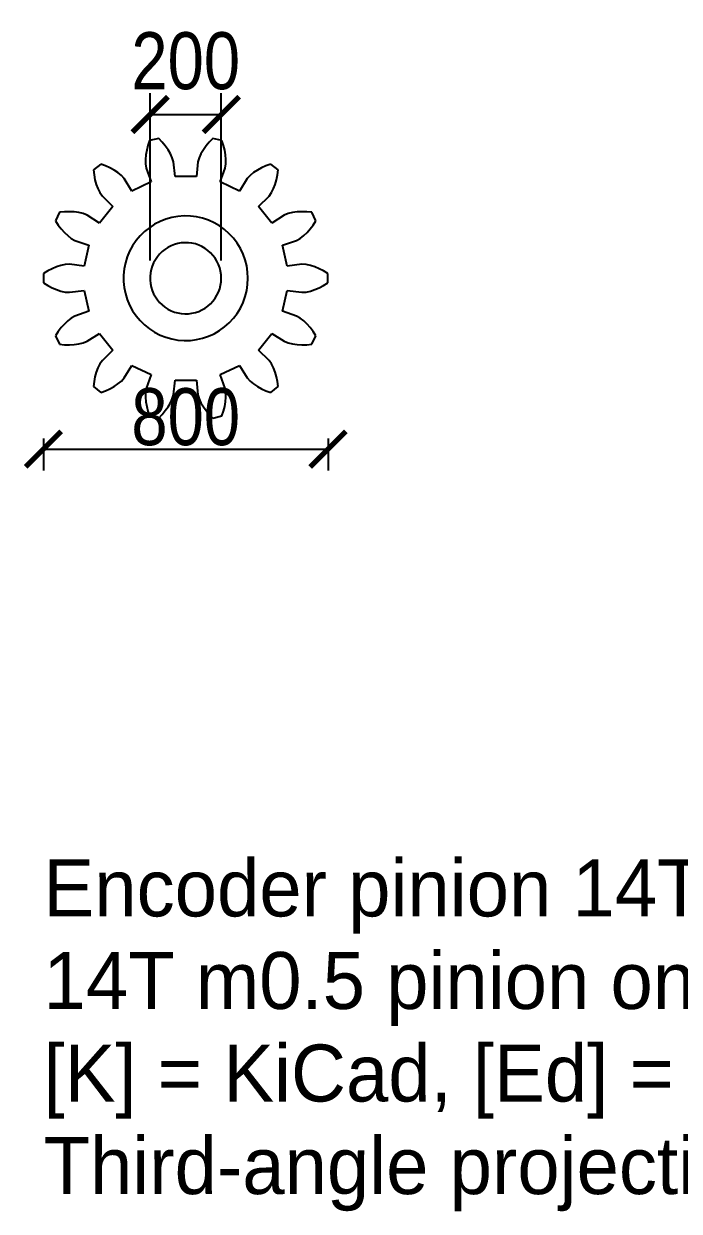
# Model space of a CAD drawing. Header units: millimetres. Extents: x -7.3 to 92.3, y -26.2 to 29.7.
# Drawn here: x -4.55 to 13.87, y -26.21 to 7.15 of the extents above; entities that cross this region are included whole.
import ezdxf

# ---------------------------------------------------------------- set-up
doc = ezdxf.new("R2010")
doc.units = ezdxf.units.MM
doc.linetypes.add('DASHED', pattern=[1.524, 1.27, -0.254])
for name, color, linetype in [('DIMS', 3, 'CONTINUOUS'), ('HIDDEN', 8, 'DASHED'), ('TEXT', 7, 'CONTINUOUS'), ('VISIBLE', 7, 'CONTINUOUS')]:
    doc.layers.add(name, color=color, linetype=linetype)
doc.styles.add('OpenSansCondensed-Light', font='OpenSansCondensed-Light.ttf')
doc.dimstyles.new('EZDXF', dxfattribs={"dimtxt": 0.25, "dimasz": 0.175, "dimexe": 0.375, "dimexo": 0.125, "dimgap": 0.1, "dimtad": 1, "dimlfac": 100, "dimzin": 12, "dimdsep": 46, "dimtxsty": 'OpenSansCondensed-Light', "dimblk": 'ARCHTICK', "dimcen": 2.5, "dimazin": 3, "dimtfac": 0.5, "dimtmove": 2, "dimatfit": 3})

# ---------------------------------------------------------------- blocks, each defined once
blk = doc.blocks.new('_ARCHTICK')
at = {"color": 0, "linetype": 'BYBLOCK', "const_width": 0.15}
blk.add_lwpolyline([(-0.5, -0.5), (0.5, 0.5)], dxfattribs=at)

msp = doc.modelspace()

# ---------------------------------------------------------------- linework, layer by layer
at = {"layer": 'HIDDEN'}
for points in [[(-1.06323, 3.73303), (-1.09699, 3.59953)], [(-1.01916, 3.86799), (-1.06323, 3.73303)], [(-0.76003, 3.92713), (-1.01916, 3.86799)], [(-0.66176, 3.82466), (-0.76003, 3.92713)], [(-0.57342, 3.71903), (-0.66176, 3.82466)], [(-0.49567, 3.6106), (-0.57342, 3.71903)], [(0.57342, 3.71903), (0.49567, 3.6106)], [(0.66176, 3.82466), (0.57342, 3.71903)], [(0.76003, 3.92713), (0.66176, 3.82466)], [(1.01916, 3.86799), (0.76003, 3.92713)], [(1.06323, 3.73303), (1.01916, 3.86799)], [(1.09699, 3.59953), (1.06323, 3.73303)], [(-1.12, 3.4681), (-1.13149, 3.33947)], [(-1.13149, 3.33947), (-1.12995, 3.21463)], [(-1.09699, 3.59953), (-1.12, 3.4681)], [(-0.4295, 3.49969), (-0.49567, 3.6106)], [(-0.37672, 3.38655), (-0.4295, 3.49969)], [(-0.34287, 3.271), (-0.37672, 3.38655)], [(0.37672, 3.38655), (0.34287, 3.271)], [(0.4295, 3.49969), (0.37672, 3.38655)], [(0.49567, 3.6106), (0.4295, 3.49969)], [(1.12, 3.4681), (1.09699, 3.59953)], [(1.13149, 3.33947), (1.12, 3.4681)], [(1.12995, 3.21463), (1.13149, 3.33947)], [(-2.38868, 3.20846), (-2.59649, 3.04274)], [(-2.59649, 3.04274), (-2.57764, 2.90202)], [(-2.25568, 3.15877), (-2.38868, 3.20846)], [(-2.13026, 3.10193), (-2.25568, 3.15877)], [(-2.01316, 3.03797), (-2.13026, 3.10193)], [(-1.90543, 2.96676), (-2.01316, 3.03797)], [(-1.12995, 3.21463), (-1.11032, 3.09584)], [(-1.11032, 3.09584), (-0.97059, 2.70621)], [(-0.29971, 2.85933), (-0.34287, 3.271)], [(0.34287, 3.271), (0.29971, 2.85933)], [(0.97059, 2.70621), (1.11032, 3.09584)], [(1.11032, 3.09584), (1.12995, 3.21463)], [(2.01316, 3.03797), (1.90543, 2.96676)], [(2.13026, 3.10193), (2.01316, 3.03797)], [(2.25568, 3.15877), (2.13026, 3.10193)], [(2.38868, 3.20846), (2.25568, 3.15877)], [(2.59649, 3.04274), (2.38868, 3.20846)], [(2.57764, 2.90202), (2.59649, 3.04274)], [(-2.57764, 2.90202), (-2.55013, 2.76709)], [(-2.55013, 2.76709), (-2.51383, 2.6387)], [(-1.80878, 2.88772), (-1.90543, 2.96676)], [(-1.72815, 2.79831), (-1.80878, 2.88772)], [(-1.51065, 2.44613), (-1.72815, 2.79831)], [(-0.97059, 2.70621), (-1.51065, 2.44613)], [(0.29971, 2.85933), (-0.29971, 2.85933)], [(1.51065, 2.44613), (0.97059, 2.70621)], [(1.72815, 2.79831), (1.51065, 2.44613)], [(1.80878, 2.88772), (1.72815, 2.79831)], [(1.90543, 2.96676), (1.80878, 2.88772)], [(2.51383, 2.6387), (2.55013, 2.76709)], [(2.55013, 2.76709), (2.57764, 2.90202)], [(-2.51383, 2.6387), (-2.46838, 2.51782)], [(-2.46838, 2.51782), (-2.41283, 2.40601)], [(-2.41283, 2.40601), (-2.3436, 2.3075)], [(2.3436, 2.3075), (2.41283, 2.40601)], [(2.41283, 2.40601), (2.46838, 2.51782)], [(2.46838, 2.51782), (2.51383, 2.6387)], [(-2.04865, 2.01709), (-2.42239, 1.54844)], [(-2.3436, 2.3075), (-2.04865, 2.01709)], [(2.04865, 2.01709), (2.3436, 2.3075)], [(2.42239, 1.54844), (2.04865, 2.01709)], [(-3.54422, 1.85431), (-3.65955, 1.61484)], [(-3.40284, 1.86725), (-3.54422, 1.85431)], [(-3.26518, 1.87046), (-3.40284, 1.86725)], [(-3.13192, 1.86364), (-3.26518, 1.87046)], [(-3.00396, 1.84623), (-3.13192, 1.86364)], [(-2.88259, 1.81695), (-3.00396, 1.84623)], [(-2.77115, 1.77137), (-2.88259, 1.81695)], [(-2.42239, 1.54844), (-2.77115, 1.77137)], [(1.75, 0), (1.7413, 0.17424), (1.7153, 0.34676), (1.67225, 0.51582), (1.61258, 0.67976), (1.53689, 0.83694), (1.44592, 0.98581), (1.34058, 1.12488), (1.22191, 1.25277), (1.09111, 1.36821), (0.94946, 1.47005), (0.79837, 1.55728), (0.63935, 1.62903), (0.47397, 1.68459), (0.30388, 1.72341), (0.13078, 1.74511), (-0.04363, 1.74946), (-0.2176, 1.73642), (-0.38941, 1.70612), (-0.55735, 1.65887), (-0.71975, 1.59514), (-0.875, 1.51554), (-1.02155, 1.42089), (-1.15795, 1.31212), (-1.28284, 1.1903), (-1.39498, 1.05666), (-1.49326, 0.91251), (-1.5767, 0.7593), (-1.64446, 0.59854), (-1.69589, 0.43183), (-1.73045, 0.26082), (-1.74782, 0.08723), (-1.74782, -0.08723), (-1.73045, -0.26082), (-1.69589, -0.43183), (-1.64446, -0.59854), (-1.5767, -0.7593), (-1.49326, -0.91251), (-1.39498, -1.05666), (-1.28284, -1.1903), (-1.15795, -1.31212), (-1.02155, -1.42089), (-0.875, -1.51554), (-0.71975, -1.59514), (-0.55735, -1.65887), (-0.38941, -1.70612), (-0.2176, -1.73642), (-0.04363, -1.74946), (0.13078, -1.74511), (0.30388, -1.72341), (0.47397, -1.68459), (0.63935, -1.62903), (0.79837, -1.55728), (0.94946, -1.47005), (1.09111, -1.36821), (1.22191, -1.25277), (1.34058, -1.12488), (1.44592, -0.98581), (1.53689, -0.83694), (1.61258, -0.67976), (1.67225, -0.51582), (1.7153, -0.34676), (1.7413, -0.17424), (1.75, 0)], [(1.75, 0), (1.7413, 0.17424), (1.7153, 0.34676), (1.67225, 0.51582), (1.61258, 0.67976), (1.53689, 0.83694), (1.44592, 0.98581), (1.34058, 1.12488), (1.22191, 1.25277), (1.09111, 1.36821), (0.94946, 1.47005), (0.79837, 1.55728), (0.63935, 1.62903), (0.47397, 1.68459), (0.30388, 1.72341), (0.13078, 1.74511), (-0.04363, 1.74946), (-0.2176, 1.73642), (-0.38941, 1.70612), (-0.55735, 1.65887), (-0.71975, 1.59514), (-0.875, 1.51554), (-1.02155, 1.42089), (-1.15795, 1.31212), (-1.28284, 1.1903), (-1.39498, 1.05666), (-1.49326, 0.91251), (-1.5767, 0.7593), (-1.64446, 0.59854), (-1.69589, 0.43183), (-1.73045, 0.26082), (-1.74782, 0.08723), (-1.74782, -0.08723), (-1.73045, -0.26082), (-1.69589, -0.43183), (-1.64446, -0.59854), (-1.5767, -0.7593), (-1.49326, -0.91251), (-1.39498, -1.05666), (-1.28284, -1.1903), (-1.15795, -1.31212), (-1.02155, -1.42089), (-0.875, -1.51554), (-0.71975, -1.59514), (-0.55735, -1.65887), (-0.38941, -1.70612), (-0.2176, -1.73642), (-0.04363, -1.74946), (0.13078, -1.74511), (0.30388, -1.72341), (0.47397, -1.68459), (0.63935, -1.62903), (0.79837, -1.55728), (0.94946, -1.47005), (1.09111, -1.36821), (1.22191, -1.25277), (1.34058, -1.12488), (1.44592, -0.98581), (1.53689, -0.83694), (1.61258, -0.67976), (1.67225, -0.51582), (1.7153, -0.34676), (1.7413, -0.17424), (1.75, 0)], [(2.77115, 1.77137), (2.42239, 1.54844)], [(2.88259, 1.81695), (2.77115, 1.77137)], [(3.00396, 1.84623), (2.88259, 1.81695)], [(3.13192, 1.86364), (3.00396, 1.84623)], [(3.26518, 1.87046), (3.13192, 1.86364)], [(3.40284, 1.86725), (3.26518, 1.87046)], [(3.54422, 1.85431), (3.40284, 1.86725)], [(3.65955, 1.61484), (3.54422, 1.85431)], [(-3.65955, 1.61484), (-3.58151, 1.49623)], [(-3.58151, 1.49623), (-3.49819, 1.38661)], [(-3.49819, 1.38661), (-3.40978, 1.28668)], [(3.40978, 1.28668), (3.49819, 1.38661)], [(3.49819, 1.38661), (3.58151, 1.49623)], [(3.58151, 1.49623), (3.65955, 1.61484)], [(-3.40978, 1.28668), (-3.31638, 1.19749)], [(-3.31638, 1.19749), (-3.21781, 1.12085)], [(-3.21781, 1.12085), (-3.1127, 1.06214)], [(-3.1127, 1.06214), (-2.72095, 0.92846)], [(2.72095, 0.92846), (3.1127, 1.06214)], [(3.1127, 1.06214), (3.21781, 1.12085)], [(3.21781, 1.12085), (3.31638, 1.19749)], [(3.31638, 1.19749), (3.40978, 1.28668)], [(-2.72095, 0.92846), (-2.85434, 0.34406)], [(1, 0), (0.99503, 0.09957), (0.98017, 0.19815), (0.95557, 0.29476), (0.92148, 0.38843), (0.87822, 0.47825), (0.82624, 0.56332), (0.76604, 0.64279), (0.69824, 0.71587), (0.62349, 0.78183), (0.54255, 0.84003), (0.45621, 0.88987), (0.36534, 0.93087), (0.27084, 0.96262), (0.17365, 0.98481), (0.07473, 0.9972), (-0.02493, 0.99969), (-0.12434, 0.99224), (-0.22252, 0.97493), (-0.31849, 0.94793), (-0.41129, 0.91151), (-0.5, 0.86603), (-0.58374, 0.81194), (-0.66169, 0.74978), (-0.73305, 0.68017), (-0.79713, 0.6038), (-0.85329, 0.52144), (-0.90097, 0.43388), (-0.93969, 0.34202), (-0.96908, 0.24676), (-0.98883, 0.14904), (-0.99876, 0.04985), (-0.99876, -0.04985), (-0.98883, -0.14904), (-0.96908, -0.24676), (-0.93969, -0.34202), (-0.90097, -0.43388), (-0.85329, -0.52144), (-0.79713, -0.6038), (-0.73305, -0.68017), (-0.66169, -0.74978), (-0.58374, -0.81194), (-0.5, -0.86603), (-0.41129, -0.91151), (-0.31849, -0.94793), (-0.22252, -0.97493), (-0.12434, -0.99224), (-0.02493, -0.99969), (0.07473, -0.9972), (0.17365, -0.98481), (0.27084, -0.96262), (0.36534, -0.93087), (0.45621, -0.88987), (0.54255, -0.84003), (0.62349, -0.78183), (0.69824, -0.71587), (0.76604, -0.64279), (0.82624, -0.56332), (0.87822, -0.47825), (0.92148, -0.38843), (0.95557, -0.29476), (0.98017, -0.19815), (0.99503, -0.09957), (1, 0)], [(2.85434, 0.34406), (2.72095, 0.92846)], [(-3.50752, 0.36002), (-3.63037, 0.32019)], [(-3.38547, 0.3863), (-3.50752, 0.36002)], [(-3.26529, 0.3936), (-3.38547, 0.3863)], [(-2.85434, 0.34406), (-3.26529, 0.3936)], [(3.26529, 0.3936), (2.85434, 0.34406)], [(3.38547, 0.3863), (3.26529, 0.3936)], [(3.50752, 0.36002), (3.38547, 0.3863)], [(3.63037, 0.32019), (3.50752, 0.36002)], [(-3.87602, 0.2059), (-3.99779, 0.1329)], [(-3.99779, 0.1329), (-3.99779, -0.1329)], [(-3.75338, 0.26852), (-3.87602, 0.2059)], [(-3.63037, 0.32019), (-3.75338, 0.26852)], [(3.75338, 0.26852), (3.63037, 0.32019)], [(3.87602, 0.2059), (3.75338, 0.26852)], [(3.99779, 0.1329), (3.87602, 0.2059)], [(3.99779, -0.1329), (3.99779, 0.1329)], [(-3.99779, -0.1329), (-3.87602, -0.2059)], [(-3.87602, -0.2059), (-3.75338, -0.26852)], [(-3.75338, -0.26852), (-3.63037, -0.32019)], [(-3.63037, -0.32019), (-3.50752, -0.36002)], [(3.50752, -0.36002), (3.63037, -0.32019)], [(3.63037, -0.32019), (3.75338, -0.26852)], [(3.75338, -0.26852), (3.87602, -0.2059)], [(3.87602, -0.2059), (3.99779, -0.1329)], [(-3.50752, -0.36002), (-3.38547, -0.3863)], [(-3.38547, -0.3863), (-3.26529, -0.3936)], [(-3.26529, -0.3936), (-2.85434, -0.34406)], [(-2.85434, -0.34406), (-2.72095, -0.92846)], [(2.72095, -0.92846), (2.85434, -0.34406)], [(2.85434, -0.34406), (3.26529, -0.3936)], [(3.26529, -0.3936), (3.38547, -0.3863)], [(3.38547, -0.3863), (3.50752, -0.36002)], [(-2.72095, -0.92846), (-3.1127, -1.06214)], [(3.1127, -1.06214), (2.72095, -0.92846)], [(-3.40978, -1.28668), (-3.49819, -1.38661)], [(-3.31638, -1.19749), (-3.40978, -1.28668)], [(-3.21781, -1.12085), (-3.31638, -1.19749)], [(-3.1127, -1.06214), (-3.21781, -1.12085)], [(3.21781, -1.12085), (3.1127, -1.06214)], [(3.31638, -1.19749), (3.21781, -1.12085)], [(3.40978, -1.28668), (3.31638, -1.19749)], [(3.49819, -1.38661), (3.40978, -1.28668)], [(-3.58151, -1.49623), (-3.65955, -1.61484)], [(-3.65955, -1.61484), (-3.54422, -1.85431)], [(-3.49819, -1.38661), (-3.58151, -1.49623)], [(-2.77115, -1.77137), (-2.42239, -1.54844)], [(-2.42239, -1.54844), (-2.04865, -2.01709)], [(2.04865, -2.01709), (2.42239, -1.54844)], [(2.42239, -1.54844), (2.77115, -1.77137)], [(3.58151, -1.49623), (3.49819, -1.38661)], [(3.54422, -1.85431), (3.65955, -1.61484)], [(3.65955, -1.61484), (3.58151, -1.49623)], [(-3.54422, -1.85431), (-3.40284, -1.86725)], [(-3.40284, -1.86725), (-3.26518, -1.87046)], [(-3.26518, -1.87046), (-3.13192, -1.86364)], [(-3.13192, -1.86364), (-3.00396, -1.84623)], [(-3.00396, -1.84623), (-2.88259, -1.81695)], [(-2.88259, -1.81695), (-2.77115, -1.77137)], [(2.77115, -1.77137), (2.88259, -1.81695)], [(2.88259, -1.81695), (3.00396, -1.84623)], [(3.00396, -1.84623), (3.13192, -1.86364)], [(3.13192, -1.86364), (3.26518, -1.87046)], [(3.26518, -1.87046), (3.40284, -1.86725)], [(3.40284, -1.86725), (3.54422, -1.85431)], [(-2.3436, -2.3075), (-2.41283, -2.40601)], [(-2.04865, -2.01709), (-2.3436, -2.3075)], [(2.3436, -2.3075), (2.04865, -2.01709)], [(2.41283, -2.40601), (2.3436, -2.3075)], [(-2.51383, -2.6387), (-2.55013, -2.76709)], [(-2.46838, -2.51782), (-2.51383, -2.6387)], [(-2.41283, -2.40601), (-2.46838, -2.51782)], [(-1.72815, -2.79831), (-1.51065, -2.44613)], [(-1.51065, -2.44613), (-0.97059, -2.70621)], [(0.97059, -2.70621), (1.51065, -2.44613)], [(1.51065, -2.44613), (1.72815, -2.79831)], [(2.46838, -2.51782), (2.41283, -2.40601)], [(2.51383, -2.6387), (2.46838, -2.51782)], [(2.55013, -2.76709), (2.51383, -2.6387)], [(-2.57764, -2.90202), (-2.59649, -3.04274)], [(-2.55013, -2.76709), (-2.57764, -2.90202)], [(-2.01316, -3.03797), (-1.90543, -2.96676)], [(-1.90543, -2.96676), (-1.80878, -2.88772)], [(-1.80878, -2.88772), (-1.72815, -2.79831)], [(-0.97059, -2.70621), (-1.11032, -3.09584)], [(-0.34287, -3.271), (-0.29971, -2.85933)], [(-0.29971, -2.85933), (0.29971, -2.85933)], [(0.29971, -2.85933), (0.34287, -3.271)], [(1.11032, -3.09584), (0.97059, -2.70621)], [(1.72815, -2.79831), (1.80878, -2.88772)], [(1.80878, -2.88772), (1.90543, -2.96676)], [(1.90543, -2.96676), (2.01316, -3.03797)], [(2.57764, -2.90202), (2.55013, -2.76709)], [(2.59649, -3.04274), (2.57764, -2.90202)], [(-2.59649, -3.04274), (-2.38868, -3.20846)], [(-2.38868, -3.20846), (-2.25568, -3.15877)], [(-2.25568, -3.15877), (-2.13026, -3.10193)], [(-2.13026, -3.10193), (-2.01316, -3.03797)], [(-1.12995, -3.21463), (-1.13149, -3.33947)], [(-1.11032, -3.09584), (-1.12995, -3.21463)], [(-0.37672, -3.38655), (-0.34287, -3.271)], [(0.34287, -3.271), (0.37672, -3.38655)], [(1.12995, -3.21463), (1.11032, -3.09584)], [(1.13149, -3.33947), (1.12995, -3.21463)], [(2.01316, -3.03797), (2.13026, -3.10193)], [(2.13026, -3.10193), (2.25568, -3.15877)], [(2.25568, -3.15877), (2.38868, -3.20846)], [(2.38868, -3.20846), (2.59649, -3.04274)], [(-1.13149, -3.33947), (-1.12, -3.4681)], [(-1.12, -3.4681), (-1.09699, -3.59953)], [(-1.09699, -3.59953), (-1.06323, -3.73303)], [(-0.57342, -3.71903), (-0.49567, -3.6106)], [(-0.49567, -3.6106), (-0.4295, -3.49969)], [(-0.4295, -3.49969), (-0.37672, -3.38655)], [(0.37672, -3.38655), (0.4295, -3.49969)], [(0.4295, -3.49969), (0.49567, -3.6106)], [(0.49567, -3.6106), (0.57342, -3.71903)], [(1.06323, -3.73303), (1.09699, -3.59953)], [(1.09699, -3.59953), (1.12, -3.4681)], [(1.12, -3.4681), (1.13149, -3.33947)], [(-1.06323, -3.73303), (-1.01916, -3.86799)], [(-1.01916, -3.86799), (-0.76003, -3.92713)], [(-0.76003, -3.92713), (-0.66176, -3.82466)], [(-0.66176, -3.82466), (-0.57342, -3.71903)], [(0.57342, -3.71903), (0.66176, -3.82466)], [(0.66176, -3.82466), (0.76003, -3.92713)], [(0.76003, -3.92713), (1.01916, -3.86799)], [(1.01916, -3.86799), (1.06323, -3.73303)]]:
    msp.add_lwpolyline(points, dxfattribs=at)
at = {"layer": 'VISIBLE'}
for points in [[(-1.06323, 3.73303), (-1.09699, 3.59953)], [(-1.01916, 3.86799), (-1.06323, 3.73303)], [(-0.76003, 3.92713), (-1.01916, 3.86799)], [(-0.66176, 3.82466), (-0.76003, 3.92713)], [(-0.57342, 3.71903), (-0.66176, 3.82466)], [(-0.49567, 3.6106), (-0.57342, 3.71903)], [(0.57342, 3.71903), (0.49567, 3.6106)], [(0.66176, 3.82466), (0.57342, 3.71903)], [(0.76003, 3.92713), (0.66176, 3.82466)], [(1.01916, 3.86799), (0.76003, 3.92713)], [(1.06323, 3.73303), (1.01916, 3.86799)], [(1.09699, 3.59953), (1.06323, 3.73303)], [(-1.12, 3.4681), (-1.13149, 3.33947)], [(-1.13149, 3.33947), (-1.12995, 3.21463)], [(-1.09699, 3.59953), (-1.12, 3.4681)], [(-0.4295, 3.49969), (-0.49567, 3.6106)], [(-0.37672, 3.38655), (-0.4295, 3.49969)], [(-0.34287, 3.271), (-0.37672, 3.38655)], [(0.37672, 3.38655), (0.34287, 3.271)], [(0.4295, 3.49969), (0.37672, 3.38655)], [(0.49567, 3.6106), (0.4295, 3.49969)], [(1.12, 3.4681), (1.09699, 3.59953)], [(1.13149, 3.33947), (1.12, 3.4681)], [(1.12995, 3.21463), (1.13149, 3.33947)], [(-2.38868, 3.20846), (-2.59649, 3.04274)], [(-2.59649, 3.04274), (-2.57764, 2.90202)], [(-2.25568, 3.15877), (-2.38868, 3.20846)], [(-2.13026, 3.10193), (-2.25568, 3.15877)], [(-2.01316, 3.03797), (-2.13026, 3.10193)], [(-1.90543, 2.96676), (-2.01316, 3.03797)], [(-1.12995, 3.21463), (-1.11032, 3.09584)], [(-1.11032, 3.09584), (-0.97059, 2.70621)], [(-0.29971, 2.85933), (-0.34287, 3.271)], [(0.34287, 3.271), (0.29971, 2.85933)], [(0.97059, 2.70621), (1.11032, 3.09584)], [(1.11032, 3.09584), (1.12995, 3.21463)], [(2.01316, 3.03797), (1.90543, 2.96676)], [(2.13026, 3.10193), (2.01316, 3.03797)], [(2.25568, 3.15877), (2.13026, 3.10193)], [(2.38868, 3.20846), (2.25568, 3.15877)], [(2.59649, 3.04274), (2.38868, 3.20846)], [(2.57764, 2.90202), (2.59649, 3.04274)], [(-2.57764, 2.90202), (-2.55013, 2.76709)], [(-2.55013, 2.76709), (-2.51383, 2.6387)], [(-1.80878, 2.88772), (-1.90543, 2.96676)], [(-1.72815, 2.79831), (-1.80878, 2.88772)], [(-1.51065, 2.44613), (-1.72815, 2.79831)], [(-0.97059, 2.70621), (-1.51065, 2.44613)], [(0.29971, 2.85933), (-0.29971, 2.85933)], [(1.51065, 2.44613), (0.97059, 2.70621)], [(1.72815, 2.79831), (1.51065, 2.44613)], [(1.80878, 2.88772), (1.72815, 2.79831)], [(1.90543, 2.96676), (1.80878, 2.88772)], [(2.51383, 2.6387), (2.55013, 2.76709)], [(2.55013, 2.76709), (2.57764, 2.90202)], [(-2.51383, 2.6387), (-2.46838, 2.51782)], [(-2.46838, 2.51782), (-2.41283, 2.40601)], [(-2.41283, 2.40601), (-2.3436, 2.3075)], [(2.3436, 2.3075), (2.41283, 2.40601)], [(2.41283, 2.40601), (2.46838, 2.51782)], [(2.46838, 2.51782), (2.51383, 2.6387)], [(-2.04865, 2.01709), (-2.42239, 1.54844)], [(-2.3436, 2.3075), (-2.04865, 2.01709)], [(2.04865, 2.01709), (2.3436, 2.3075)], [(2.42239, 1.54844), (2.04865, 2.01709)], [(-3.54422, 1.85431), (-3.65955, 1.61484)], [(-3.40284, 1.86725), (-3.54422, 1.85431)], [(-3.26518, 1.87046), (-3.40284, 1.86725)], [(-3.13192, 1.86364), (-3.26518, 1.87046)], [(-3.00396, 1.84623), (-3.13192, 1.86364)], [(-2.88259, 1.81695), (-3.00396, 1.84623)], [(-2.77115, 1.77137), (-2.88259, 1.81695)], [(-2.42239, 1.54844), (-2.77115, 1.77137)], [(2.77115, 1.77137), (2.42239, 1.54844)], [(2.88259, 1.81695), (2.77115, 1.77137)], [(3.00396, 1.84623), (2.88259, 1.81695)], [(3.13192, 1.86364), (3.00396, 1.84623)], [(3.26518, 1.87046), (3.13192, 1.86364)], [(3.40284, 1.86725), (3.26518, 1.87046)], [(3.54422, 1.85431), (3.40284, 1.86725)], [(3.65955, 1.61484), (3.54422, 1.85431)], [(-3.65955, 1.61484), (-3.58151, 1.49623)], [(-3.58151, 1.49623), (-3.49819, 1.38661)], [(-3.49819, 1.38661), (-3.40978, 1.28668)], [(3.40978, 1.28668), (3.49819, 1.38661)], [(3.49819, 1.38661), (3.58151, 1.49623)], [(3.58151, 1.49623), (3.65955, 1.61484)], [(-3.40978, 1.28668), (-3.31638, 1.19749)], [(-3.31638, 1.19749), (-3.21781, 1.12085)], [(-3.21781, 1.12085), (-3.1127, 1.06214)], [(-3.1127, 1.06214), (-2.72095, 0.92846)], [(2.72095, 0.92846), (3.1127, 1.06214)], [(3.1127, 1.06214), (3.21781, 1.12085)], [(3.21781, 1.12085), (3.31638, 1.19749)], [(3.31638, 1.19749), (3.40978, 1.28668)], [(-2.72095, 0.92846), (-2.85434, 0.34406)], [(1, 0), (0.99503, 0.09957), (0.98017, 0.19815), (0.95557, 0.29476), (0.92148, 0.38843), (0.87822, 0.47825), (0.82624, 0.56332), (0.76604, 0.64279), (0.69824, 0.71587), (0.62349, 0.78183), (0.54255, 0.84003), (0.45621, 0.88987), (0.36534, 0.93087), (0.27084, 0.96262), (0.17365, 0.98481), (0.07473, 0.9972), (-0.02493, 0.99969), (-0.12434, 0.99224), (-0.22252, 0.97493), (-0.31849, 0.94793), (-0.41129, 0.91151), (-0.5, 0.86603), (-0.58374, 0.81194), (-0.66169, 0.74978), (-0.73305, 0.68017), (-0.79713, 0.6038), (-0.85329, 0.52144), (-0.90097, 0.43388), (-0.93969, 0.34202), (-0.96908, 0.24676), (-0.98883, 0.14904), (-0.99876, 0.04985), (-0.99876, -0.04985), (-0.98883, -0.14904), (-0.96908, -0.24676), (-0.93969, -0.34202), (-0.90097, -0.43388), (-0.85329, -0.52144), (-0.79713, -0.6038), (-0.73305, -0.68017), (-0.66169, -0.74978), (-0.58374, -0.81194), (-0.5, -0.86603), (-0.41129, -0.91151), (-0.31849, -0.94793), (-0.22252, -0.97493), (-0.12434, -0.99224), (-0.02493, -0.99969), (0.07473, -0.9972), (0.17365, -0.98481), (0.27084, -0.96262), (0.36534, -0.93087), (0.45621, -0.88987), (0.54255, -0.84003), (0.62349, -0.78183), (0.69824, -0.71587), (0.76604, -0.64279), (0.82624, -0.56332), (0.87822, -0.47825), (0.92148, -0.38843), (0.95557, -0.29476), (0.98017, -0.19815), (0.99503, -0.09957), (1, 0)], [(2.85434, 0.34406), (2.72095, 0.92846)], [(-3.50752, 0.36002), (-3.63037, 0.32019)], [(-3.38547, 0.3863), (-3.50752, 0.36002)], [(-3.26529, 0.3936), (-3.38547, 0.3863)], [(-2.85434, 0.34406), (-3.26529, 0.3936)], [(3.26529, 0.3936), (2.85434, 0.34406)], [(3.38547, 0.3863), (3.26529, 0.3936)], [(3.50752, 0.36002), (3.38547, 0.3863)], [(3.63037, 0.32019), (3.50752, 0.36002)], [(-3.87602, 0.2059), (-3.99779, 0.1329)], [(-3.99779, 0.1329), (-3.99779, -0.1329)], [(-3.75338, 0.26852), (-3.87602, 0.2059)], [(-3.63037, 0.32019), (-3.75338, 0.26852)], [(3.75338, 0.26852), (3.63037, 0.32019)], [(3.87602, 0.2059), (3.75338, 0.26852)], [(3.99779, 0.1329), (3.87602, 0.2059)], [(3.99779, -0.1329), (3.99779, 0.1329)], [(-3.99779, -0.1329), (-3.87602, -0.2059)], [(-3.87602, -0.2059), (-3.75338, -0.26852)], [(-3.75338, -0.26852), (-3.63037, -0.32019)], [(-3.63037, -0.32019), (-3.50752, -0.36002)], [(3.50752, -0.36002), (3.63037, -0.32019)], [(3.63037, -0.32019), (3.75338, -0.26852)], [(3.75338, -0.26852), (3.87602, -0.2059)], [(3.87602, -0.2059), (3.99779, -0.1329)], [(-3.50752, -0.36002), (-3.38547, -0.3863)], [(-3.38547, -0.3863), (-3.26529, -0.3936)], [(-3.26529, -0.3936), (-2.85434, -0.34406)], [(-2.85434, -0.34406), (-2.72095, -0.92846)], [(2.72095, -0.92846), (2.85434, -0.34406)], [(2.85434, -0.34406), (3.26529, -0.3936)], [(3.26529, -0.3936), (3.38547, -0.3863)], [(3.38547, -0.3863), (3.50752, -0.36002)], [(-2.72095, -0.92846), (-3.1127, -1.06214)], [(3.1127, -1.06214), (2.72095, -0.92846)], [(-3.40978, -1.28668), (-3.49819, -1.38661)], [(-3.31638, -1.19749), (-3.40978, -1.28668)], [(-3.21781, -1.12085), (-3.31638, -1.19749)], [(-3.1127, -1.06214), (-3.21781, -1.12085)], [(3.21781, -1.12085), (3.1127, -1.06214)], [(3.31638, -1.19749), (3.21781, -1.12085)], [(3.40978, -1.28668), (3.31638, -1.19749)], [(3.49819, -1.38661), (3.40978, -1.28668)], [(-3.58151, -1.49623), (-3.65955, -1.61484)], [(-3.65955, -1.61484), (-3.54422, -1.85431)], [(-3.49819, -1.38661), (-3.58151, -1.49623)], [(-2.77115, -1.77137), (-2.42239, -1.54844)], [(-2.42239, -1.54844), (-2.04865, -2.01709)], [(2.04865, -2.01709), (2.42239, -1.54844)], [(2.42239, -1.54844), (2.77115, -1.77137)], [(3.58151, -1.49623), (3.49819, -1.38661)], [(3.54422, -1.85431), (3.65955, -1.61484)], [(3.65955, -1.61484), (3.58151, -1.49623)], [(-3.54422, -1.85431), (-3.40284, -1.86725)], [(-3.40284, -1.86725), (-3.26518, -1.87046)], [(-3.26518, -1.87046), (-3.13192, -1.86364)], [(-3.13192, -1.86364), (-3.00396, -1.84623)], [(-3.00396, -1.84623), (-2.88259, -1.81695)], [(-2.88259, -1.81695), (-2.77115, -1.77137)], [(2.77115, -1.77137), (2.88259, -1.81695)], [(2.88259, -1.81695), (3.00396, -1.84623)], [(3.00396, -1.84623), (3.13192, -1.86364)], [(3.13192, -1.86364), (3.26518, -1.87046)], [(3.26518, -1.87046), (3.40284, -1.86725)], [(3.40284, -1.86725), (3.54422, -1.85431)], [(-2.3436, -2.3075), (-2.41283, -2.40601)], [(-2.04865, -2.01709), (-2.3436, -2.3075)], [(2.3436, -2.3075), (2.04865, -2.01709)], [(2.41283, -2.40601), (2.3436, -2.3075)], [(-2.51383, -2.6387), (-2.55013, -2.76709)], [(-2.46838, -2.51782), (-2.51383, -2.6387)], [(-2.41283, -2.40601), (-2.46838, -2.51782)], [(-1.72815, -2.79831), (-1.51065, -2.44613)], [(-1.51065, -2.44613), (-0.97059, -2.70621)], [(0.97059, -2.70621), (1.51065, -2.44613)], [(1.51065, -2.44613), (1.72815, -2.79831)], [(2.46838, -2.51782), (2.41283, -2.40601)], [(2.51383, -2.6387), (2.46838, -2.51782)], [(2.55013, -2.76709), (2.51383, -2.6387)], [(-2.57764, -2.90202), (-2.59649, -3.04274)], [(-2.55013, -2.76709), (-2.57764, -2.90202)], [(-2.01316, -3.03797), (-1.90543, -2.96676)], [(-1.90543, -2.96676), (-1.80878, -2.88772)], [(-1.80878, -2.88772), (-1.72815, -2.79831)], [(-0.97059, -2.70621), (-1.11032, -3.09584)], [(-0.34287, -3.271), (-0.29971, -2.85933)], [(-0.29971, -2.85933), (0.29971, -2.85933)], [(0.29971, -2.85933), (0.34287, -3.271)], [(1.11032, -3.09584), (0.97059, -2.70621)], [(1.72815, -2.79831), (1.80878, -2.88772)], [(1.80878, -2.88772), (1.90543, -2.96676)], [(1.90543, -2.96676), (2.01316, -3.03797)], [(2.57764, -2.90202), (2.55013, -2.76709)], [(2.59649, -3.04274), (2.57764, -2.90202)], [(-2.59649, -3.04274), (-2.38868, -3.20846)], [(-2.38868, -3.20846), (-2.25568, -3.15877)], [(-2.25568, -3.15877), (-2.13026, -3.10193)], [(-2.13026, -3.10193), (-2.01316, -3.03797)], [(-1.12995, -3.21463), (-1.13149, -3.33947)], [(-1.11032, -3.09584), (-1.12995, -3.21463)], [(-0.37672, -3.38655), (-0.34287, -3.271)], [(0.34287, -3.271), (0.37672, -3.38655)], [(1.12995, -3.21463), (1.11032, -3.09584)], [(1.13149, -3.33947), (1.12995, -3.21463)], [(2.01316, -3.03797), (2.13026, -3.10193)], [(2.13026, -3.10193), (2.25568, -3.15877)], [(2.25568, -3.15877), (2.38868, -3.20846)], [(2.38868, -3.20846), (2.59649, -3.04274)], [(-1.13149, -3.33947), (-1.12, -3.4681)], [(-1.12, -3.4681), (-1.09699, -3.59953)], [(-1.09699, -3.59953), (-1.06323, -3.73303)], [(-0.57342, -3.71903), (-0.49567, -3.6106)], [(-0.49567, -3.6106), (-0.4295, -3.49969)], [(-0.4295, -3.49969), (-0.37672, -3.38655)], [(0.37672, -3.38655), (0.4295, -3.49969)], [(0.4295, -3.49969), (0.49567, -3.6106)], [(0.49567, -3.6106), (0.57342, -3.71903)], [(1.06323, -3.73303), (1.09699, -3.59953)], [(1.09699, -3.59953), (1.12, -3.4681)], [(1.12, -3.4681), (1.13149, -3.33947)], [(-1.06323, -3.73303), (-1.01916, -3.86799)], [(-1.01916, -3.86799), (-0.76003, -3.92713)], [(-0.76003, -3.92713), (-0.66176, -3.82466)], [(-0.66176, -3.82466), (-0.57342, -3.71903)], [(0.57342, -3.71903), (0.66176, -3.82466)], [(0.66176, -3.82466), (0.76003, -3.92713)], [(0.76003, -3.92713), (1.01916, -3.86799)], [(1.01916, -3.86799), (1.06323, -3.73303)]]:
    msp.add_lwpolyline(points, dxfattribs=at)

# ---------------------------------------------------------------- texts
at = {"layer": 'TEXT'}
for s, p in [('Encoder pinion 14T — v0.3, 2026-10-31', (-3.99779, -17.92713)), ('14T m0.5 pinion on the Ø2 shaft, on bearing 1.', (-3.99779, -20.52713)), ('[K] = KiCad, [Ed] = Ed, [A] = assumed.', (-3.99779, -23.12713)), ('Third-angle projection · mm · plan view drawn front-up (motor up)', (-3.99779, -25.72713))]:
    msp.add_text(s, height=1.6, dxfattribs=at).set_placement(p)

# ---------------------------------------------------------------- dimensions: what is measured, and where the dimension line sits
at = {"layer": 'DIMS'}
for base, p1, p2 in [((-1, 4.6), (-1, 0), (1, 0)), ((-4, -4.8), (-4, -4), (4, -4))]:
    msp.add_linear_dim(base=base, p1=p1, p2=p2, dimstyle='EZDXF', override={"dimtxt": 1.6, "dimasz": 1, "dimexe": 0.6, "dimexo": 0.5, "dimdec": 2}, dxfattribs=at).render()

doc.saveas('drawing.dxf')
